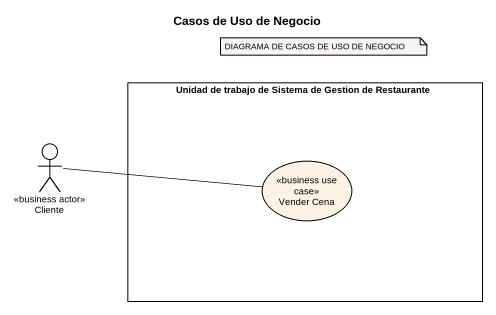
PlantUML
@startuml
title Casos de Uso de Negocio
rectangle "Unidad de trabajo de Sistema de Gestion de Restaurante" as Unidad_de_trabajo_de {
  usecase "Vender Cena" as Vender_Cena <<business use case>>
}
actor Cliente <<business actor>>
Cliente -right- Vender_Cena
note as N1
  DIAGRAMA DE CASOS DE USO DE NEGOCIO
end note
@enduml
